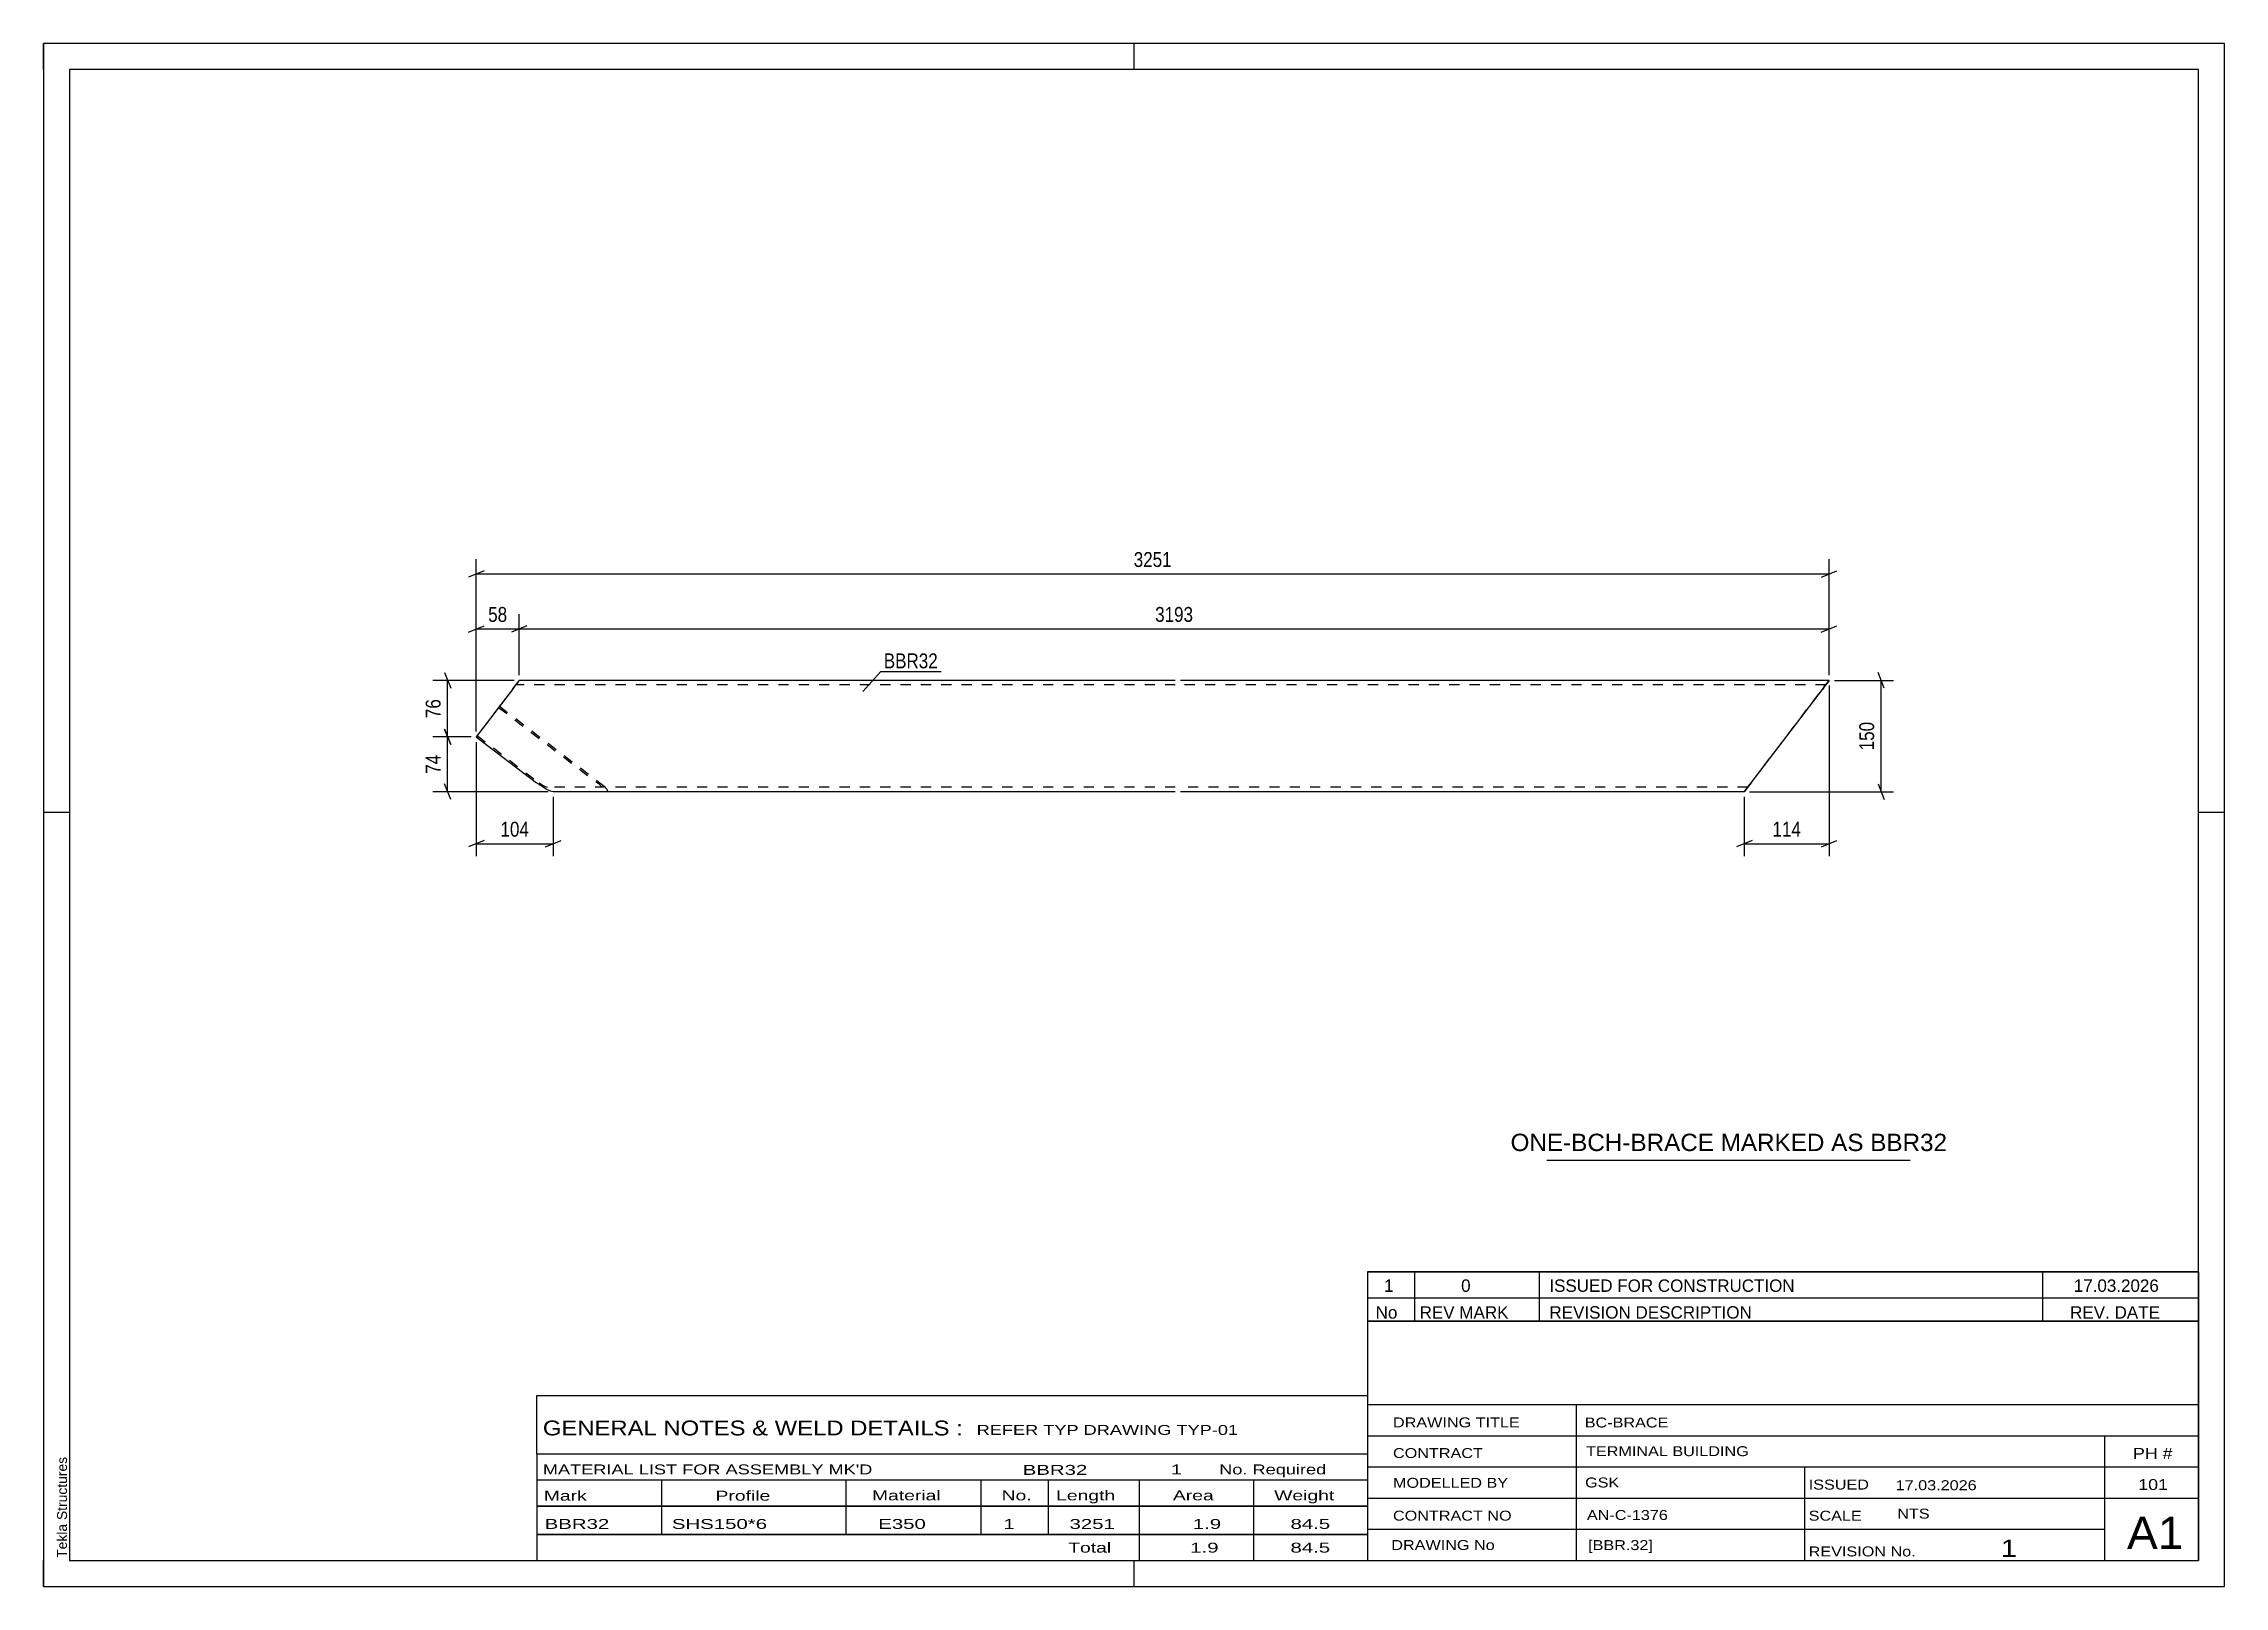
# Model space of a CAD drawing. Header units: millimetres. Extents: x 0 to 420, y 0 to 297.
import ezdxf

# ---------------------------------------------------------------- set-up
doc = ezdxf.new("R2010")
doc.units = ezdxf.units.MM
doc.linetypes.add('DXK_LINE_DOT2', pattern=[3.9198, 1.9599, -1.9599])
doc.styles.add('Arial', font='ARIAL.TTF', dxfattribs={"height": 0.2})
doc.styles.add('Arial Narrow', font='ARIALN.TTF', dxfattribs={"height": 0.2})

# ---------------------------------------------------------------- blocks, each defined once
blk = doc.blocks.new('Unknown-580637795-1162')
at = {"color": 5, "linetype": 'Continuous'}
for p, q in [((420, 297), (0, 297)), ((0, 297), (0, 0)), ((0, 292), (0, 297)), ((210, 292), (210, 297)), ((420, 0), (420, 297)), ((415, 292), (5, 292)), ((5, 292), (5, 5)), ((415, 5), (415, 292)), ((5, 149), (0, 149)), ((420, 149), (415, 149)), ((0, 0), (0, 5)), ((5, 5), (415, 5)), ((210, 0), (210, 5)), ((0, 0), (420, 0))]:
    blk.add_line(p, q, dxfattribs=at)
at = {"color": 174, "linetype": 'Continuous', "style": 'Arial'}
blk.add_text('Tekla Structures', height=1.9102, rotation=90, dxfattribs=at).set_placement((4.5, 5.5))
blk = doc.blocks.new('Part-580637795-1909 - 1903')
at = {"color": 2, "linetype": 'Continuous'}
for p, q in [((90.29, 172.69), (83.32, 163.55)), ((90.28, 172.69), (87.62, 169.21)), ((90.28, 172.69), (90.53, 173.02)), ((90.29, 172.69), (90.79, 173.35)), ((90.53, 173.02), (90.74, 173.3)), ((90.74, 173.3), (90.88, 173.49)), ((90.79, 173.35), (91.22, 173.91)), ((90.88, 173.49), (90.93, 173.55)), ((91.2, 173.91), (90.93, 173.55)), ((90.93, 173.55), (90.95, 173.55)), ((90.95, 173.55), (90.93, 173.55)), ((91.49, 174.28), (91.2, 173.91)), ((91.22, 173.91), (91.5, 174.28)), ((91.59, 174.41), (91.49, 174.28)), ((91.5, 174.28), (91.6, 174.41)), ((91.59, 174.41), (91.6, 174.41)), ((91.6, 174.41), (91.59, 174.41)), ((217.96, 174.41), (91.6, 174.41)), ((343.89, 174.41), (218.96, 174.41)), ((328.85, 154.69), (342.58, 172.69)), ((343.08, 173.35), (342.58, 172.69)), ((343.51, 173.91), (343.08, 173.35)), ((343.79, 174.28), (343.51, 173.91)), ((343.89, 174.41), (343.79, 174.28)), ((87.62, 169.21), (87.63, 169.2)), ((83.32, 163.55), (94.93, 154.69)), ((95.86, 154.04), (94.93, 154.69)), ((96.8, 153.48), (95.86, 154.04)), ((97.61, 153.11), (96.8, 153.48)), ((98.15, 152.98), (97.61, 153.11)), ((217.96, 152.98), (98.15, 152.98)), ((327.54, 152.98), (218.96, 152.98)), ((327.64, 153.11), (327.54, 152.98)), ((327.93, 153.48), (327.64, 153.11)), ((328.35, 154.04), (327.93, 153.48)), ((328.85, 154.69), (328.35, 154.04))]:
    blk.add_line(p, q, dxfattribs=at)
at = {"color": 7, "linetype": 'DXK_LINE_DOT2'}
for p, q in [((90.29, 172.69), (83.5, 163.78)), ((90.28, 172.69), (87.8, 169.44)), ((90.78, 173.35), (90.28, 172.69)), ((90.54, 173.02), (90.29, 172.69)), ((90.75, 173.3), (90.54, 173.02)), ((90.75, 173.3), (90.79, 173.35)), ((90.93, 173.55), (90.78, 173.35)), ((90.79, 173.35), (90.9, 173.49)), ((90.9, 173.49), (90.95, 173.55)), ((217.96, 173.55), (90.95, 173.55)), ((343.23, 173.55), (218.96, 173.55)), ((328.84, 154.69), (342.57, 172.69)), ((328.84, 154.69), (342.57, 172.69)), ((328.85, 154.69), (342.58, 172.69)), ((342.57, 172.69), (343.07, 173.35)), ((342.82, 173.02), (342.57, 172.69)), ((342.58, 172.69), (342.83, 173.02)), ((343.03, 173.3), (342.82, 173.02)), ((342.83, 173.02), (343.04, 173.3)), ((343.03, 173.3), (343.07, 173.35)), ((343.04, 173.3), (343.08, 173.35)), ((343.07, 173.35), (343.49, 173.91)), ((343.07, 173.35), (343.17, 173.49)), ((343.08, 173.35), (343.18, 173.49)), ((343.17, 173.49), (343.22, 173.55)), ((343.18, 173.49), (343.23, 173.55)), ((343.22, 173.55), (343.23, 173.55)), ((343.49, 173.91), (343.78, 174.28)), ((343.78, 174.28), (343.88, 174.41)), ((343.88, 174.41), (343.89, 174.41)), ((87.8, 169.44), (87.62, 169.21)), ((87.63, 169.2), (106.65, 154.69)), ((87.8, 169.44), (107.14, 154.69)), ((83.5, 163.78), (83.32, 163.55)), ((83.5, 163.78), (95.42, 154.69)), ((95.42, 154.69), (95.88, 154.37)), ((95.88, 154.37), (96.35, 154.09)), ((96.35, 154.09), (96.76, 153.9)), ((96.76, 153.9), (97.03, 153.84)), ((217.96, 153.84), (97.03, 153.84)), ((107.05, 154.37), (106.65, 154.69)), ((107.3, 154.09), (107.05, 154.37)), ((107.14, 154.69), (107.93, 154.04)), ((107.29, 153.84), (107.39, 153.9)), ((107.39, 153.9), (107.3, 154.09)), ((107.93, 154.04), (108.44, 153.48)), ((108.61, 153.11), (108.41, 152.98)), ((108.44, 153.48), (108.61, 153.11)), ((328.2, 153.84), (218.96, 153.84)), ((327.53, 152.98), (327.63, 153.11)), ((327.63, 153.11), (327.91, 153.48)), ((327.91, 153.48), (328.34, 154.04)), ((328.24, 153.9), (328.19, 153.84)), ((328.19, 153.84), (328.2, 153.84)), ((328.2, 153.84), (328.25, 153.9)), ((328.38, 154.09), (328.24, 153.9)), ((328.25, 153.9), (328.39, 154.09)), ((328.34, 154.04), (328.84, 154.69)), ((328.59, 154.37), (328.38, 154.09)), ((328.39, 154.09), (328.6, 154.37)), ((328.84, 154.69), (328.59, 154.37)), ((328.6, 154.37), (328.85, 154.69))]:
    blk.add_line(p, q, dxfattribs=at)
blk = doc.blocks.new('StraightDimension-580637795-2037 - 1903')
at = {"color": 7, "linetype": 'Continuous'}
for p, q in [((93.09, 184.93), (90.09, 183.73)), ((91.59, 175.41), (91.59, 187.18)), ((342.37, 183.73), (345.37, 184.93)), ((343.87, 175.41), (343.87, 187.18)), ((91.59, 184.33), (343.87, 184.33))]:
    blk.add_line(p, q, dxfattribs=at)
at = {"color": 0}
blk.add_wipeout([(221.99, 185.08), (221.99, 189.28), (213.47, 189.28), (213.47, 185.08)], dxfattribs=at)
at = {"color": 3, "style": 'Arial Narrow'}
blk.add_text('3193', height=2.863, dxfattribs=at).set_placement((214.07, 185.68))
blk = doc.blocks.new('StraightDimension-580637795-2031 - 1903')
at = {"color": 7, "linetype": 'Continuous'}
for p, q in [((344.89, 174.41), (356.29, 174.41)), ((354.49, 172.91), (353.29, 175.91)), ((353.89, 152.98), (353.89, 174.41)), ((328.55, 152.98), (356.29, 152.98)), ((353.29, 154.48), (354.49, 151.48))]:
    blk.add_line(p, q, dxfattribs=at)
at = {"color": 0}
blk.add_wipeout([(353.14, 167.04), (348.94, 167.04), (348.94, 160.35), (353.14, 160.35)], dxfattribs=at)
at = {"color": 3, "style": 'Arial Narrow'}
blk.add_text('150', height=2.863, rotation=90.0002, dxfattribs=at).set_placement((352.54, 160.95))
blk = doc.blocks.new('StraightDimension-580637795-2360 - 1903')
at = {"color": 7, "linetype": 'Continuous'}
for p, q in [((343.89, 173.41), (343.89, 140.58)), ((327.53, 151.98), (327.53, 140.58)), ((329.03, 143.58), (326.03, 142.38)), ((327.53, 142.98), (343.89, 142.98)), ((342.39, 142.38), (345.39, 143.58))]:
    blk.add_line(p, q, dxfattribs=at)
at = {"color": 0}
blk.add_wipeout([(339.05, 143.73), (339.05, 147.93), (332.37, 147.93), (332.37, 143.73)], dxfattribs=at)
at = {"color": 3, "style": 'Arial Narrow'}
blk.add_text('114', height=2.863, dxfattribs=at).set_placement((332.97, 144.33))
blk = doc.blocks.new('StraightDimension-580637795-2038 - 1903')
at = {"color": 7, "linetype": 'Continuous'}
for p, q in [((81.82, 183.73), (84.82, 184.93)), ((83.32, 164.55), (83.32, 187.18)), ((93.09, 184.93), (90.09, 183.73)), ((91.59, 175.41), (91.59, 187.18)), ((83.32, 184.33), (91.59, 184.33))]:
    blk.add_line(p, q, dxfattribs=at)
at = {"color": 0}
blk.add_wipeout([(89.88, 185.08), (89.88, 189.28), (85.02, 189.28), (85.02, 185.08)], dxfattribs=at)
at = {"color": 3, "style": 'Arial Narrow'}
blk.add_text('58', height=2.863, dxfattribs=at).set_placement((85.62, 185.68))
blk = doc.blocks.new('StraightDimension-580637795-2053 - 1903')
at = {"color": 7, "linetype": 'Continuous'}
for p, q in [((83.32, 164.55), (83.32, 197.75)), ((343.89, 175.41), (343.89, 197.75)), ((84.82, 195.5), (81.82, 194.3)), ((83.32, 194.9), (343.89, 194.9)), ((342.39, 194.3), (345.39, 195.5))]:
    blk.add_line(p, q, dxfattribs=at)
at = {"color": 0}
blk.add_wipeout([(217.86, 195.65), (217.86, 199.85), (209.35, 199.85), (209.35, 195.65)], dxfattribs=at)
at = {"color": 3, "style": 'Arial Narrow'}
blk.add_text('3251', height=2.863, dxfattribs=at).set_placement((209.95, 196.25))
blk = doc.blocks.new('StraightDimension-580637795-2280 - 1903')
at = {"color": 7, "linetype": 'Continuous'}
for p, q in [((90.6, 174.41), (74.95, 174.41)), ((77.2, 175.91), (78.4, 172.91)), ((77.8, 163.55), (77.8, 174.41)), ((78.4, 162.05), (77.2, 165.05)), ((82.32, 163.55), (74.95, 163.55))]:
    blk.add_line(p, q, dxfattribs=at)
at = {"color": 0}
blk.add_wipeout([(77.05, 171.41), (72.85, 171.41), (72.85, 166.55), (77.05, 166.55)], dxfattribs=at)
at = {"color": 3, "style": 'Arial Narrow'}
blk.add_text('76', height=2.863, rotation=90.0002, dxfattribs=at).set_placement((76.45, 167.15))
blk = doc.blocks.new('StraightDimension-580637795-2281 - 1903')
at = {"color": 7, "linetype": 'Continuous'}
for p, q in [((77.2, 165.05), (78.4, 162.05)), ((82.32, 163.55), (74.95, 163.55)), ((77.8, 152.98), (77.8, 163.55)), ((97.15, 152.98), (74.95, 152.98)), ((78.4, 151.48), (77.2, 154.48))]:
    blk.add_line(p, q, dxfattribs=at)
at = {"color": 0}
blk.add_wipeout([(77.05, 160.69), (72.85, 160.69), (72.85, 155.84), (77.05, 155.84)], dxfattribs=at)
at = {"color": 3, "style": 'Arial Narrow'}
blk.add_text('74', height=2.863, rotation=90.0002, dxfattribs=at).set_placement((76.45, 156.44))
blk = doc.blocks.new('StraightDimension-580637795-2362 - 1903')
at = {"color": 7, "linetype": 'Continuous'}
for p, q in [((83.32, 162.55), (83.32, 140.58)), ((98.15, 151.98), (98.15, 140.58)), ((84.82, 143.58), (81.82, 142.38)), ((83.32, 142.98), (98.15, 142.98)), ((96.65, 142.38), (99.65, 143.58))]:
    blk.add_line(p, q, dxfattribs=at)
at = {"color": 0}
blk.add_wipeout([(94.08, 143.73), (94.08, 147.93), (87.39, 147.93), (87.39, 143.73)], dxfattribs=at)
at = {"color": 3, "style": 'Arial Narrow'}
blk.add_text('104', height=2.863, dxfattribs=at).set_placement((87.99, 144.33))
blk = doc.blocks.new('Unknown-580637795-2495')
at = {"color": 7, "linetype": 'Continuous'}
for p, q in [((255, 51.05), (255, 5)), ((255, 51.05), (415, 51.05)), ((415, 51), (415, 5)), ((255, 35), (415, 35)), ((295.14, 35), (295.14, 5)), ((255, 29), (415, 29)), ((397, 5.05), (397, 29.05)), ((255, 23), (415, 23)), ((339.14, 23), (339.14, 5)), ((255, 17), (415, 17)), ((255, 11), (397, 11)), ((255, 5), (415, 5))]:
    blk.add_line(p, q, dxfattribs=at)
at = {"color": 7, "style": 'Arial Narrow'}
for s, height, width, p in [('DRAWING TITLE', 1.9089, 1.425378, (259.88, 30.61)), ('BC-BRACE', 1.909, 1.425378, (296.81, 30.59)), ('CONTRACT', 1.909, 1.425378, (259.88, 24.71)), ('TERMINAL BUILDING', 1.9089, 1.425378, (297.06, 25.07)), ('MODELLED BY', 1.9089, 1.425378, (259.88, 18.98)), ('GSK', 1.909, 1.425378, (296.88, 19.04)), ('ISSUED', 1.909, 1.425378, (339.94, 18.64)), ('17.03.2026', 1.909, 1.425378, (356.69, 18.52)), ('CONTRACT NO', 1.9089, 1.425378, (259.88, 12.66)), ('AN-C-1376', 1.909, 1.425378, (297.23, 12.78)), ('SCALE', 1.909, 1.425378, (339.94, 12.65)), ('A1', 6.204, 1.25, (401.24, 7.2)), ('DRAWING No', 1.909, 1.425378, (259.56, 7)), ('[BBR.32]', 1.909, 1.425378, (297.46, 6.99)), ('1', 3.34, 1.5, (376.91, 5.68)), ('REVISION No.', 1.9089, 1.425378, (339.94, 5.77))]:
    blk.add_text(s, height=height, dxfattribs=dict(at, width=width)).set_placement(p)
at = {"color": 7, "linetype": 'Continuous', "style": 'Arial Narrow'}
for s, height, width, p in [('PH #', 2.1, 1.42538, (402.4, 24.55)), ('101', 2.1, 1.42538, (403.41, 18.55)), ('NTS', 1.909, 1.425378, (357, 13.05))]:
    blk.add_text(s, height=height, dxfattribs=dict(at, width=width)).set_placement(p)
blk = doc.blocks.new('Unknown-580637795-2496')
at = {"color": 7, "linetype": 'Continuous'}
for p, q in [((255, 60.55), (415, 60.55)), ((415, 60.55), (255, 60.55)), ((255, 60.55), (255, 55.55)), ((264, 60.55), (264, 55.55)), ((288, 60.55), (288, 55.55)), ((385, 60.55), (385, 55.55)), ((415, 60.55), (415, 55.55)), ((255, 55.55), (415, 55.55)), ((255, 55.55), (255, 51.05)), ((255, 55.55), (415, 55.55)), ((264, 55.55), (264, 51.05)), ((288, 55.55), (288, 51.05)), ((385, 55.55), (385, 51.05)), ((415, 55.55), (415, 51.05)), ((415, 51.05), (255, 51.05))]:
    blk.add_line(p, q, dxfattribs=at)
at = {"color": 7, "linetype": 'Continuous', "style": 'Arial Narrow'}
for s, height, width, p in [('1', 2.39, 1.196471, (258.16, 56.7)), ('0', 2.39, 1.196471, (273, 56.7)), ('ISSUED FOR CONSTRUCTION', 2.3861, 1.196471, (290, 56.7)), ('17.03.2026', 2.386, 1.196471, (391, 56.7)), ('No', 2.386, 1.2, (256.54, 51.55)), ('REV MARK', 2.386, 1.2, (265, 51.55)), ('REVISION DESCRIPTION', 2.3861, 1.2, (290, 51.55)), ('REV. DATE', 2.386, 1.2, (390.28, 51.55))]:
    blk.add_text(s, height=height, dxfattribs=dict(at, width=width)).set_placement(p)
blk = doc.blocks.new('Unknown-580637795-2497')
at = {"color": 7, "linetype": 'Continuous'}
for p, q in [((95, 36.75), (255, 36.75)), ((95, 25.5), (95, 36.75)), ((255, 36.75), (255, 25.5)), ((95, 25.5), (255, 25.5)), ((95, 25.5), (95, 20.5)), ((255, 25.5), (255, 20.5)), ((95, 20.5), (255, 20.5)), ((95, 20.5), (95, 15.5)), ((119, 20.5), (119, 15.5)), ((154.5, 20.5), (154.5, 15.5)), ((180.5, 20.5), (180.5, 15.5)), ((193.5, 20.5), (193.5, 15.5)), ((211, 20.5), (211, 15.5)), ((233, 20.5), (233, 15.5)), ((255, 20.5), (255, 15.5)), ((95, 15.5), (255, 15.5)), ((95, 15.45), (95, 10.05)), ((95, 15.45), (255, 15.45)), ((119, 15.5), (119, 10)), ((154.5, 15.5), (154.5, 10)), ((180.5, 15.5), (180.5, 10)), ((193.5, 15.5), (193.5, 10)), ((211, 15.5), (211, 10)), ((233, 15.5), (233, 10)), ((255, 15.45), (255, 10.05)), ((95, 10.05), (255, 10.05)), ((95, 10), (255, 10)), ((95, 10), (95, 5)), ((211, 10), (211, 5)), ((233, 10), (233, 5)), ((255, 10), (255, 5)), ((95, 5), (255, 5))]:
    blk.add_line(p, q, dxfattribs=at)
at = {"color": 7, "style": 'Arial Narrow'}
for s, height, width, p in [('GENERAL NOTES & WELD DETAILS :', 2.8633, 1.4, (96.15, 29.06)), ('REFER TYP DRAWING TYP-01', 1.9089, 1.6, (179.7, 29.16)), ("MATERIAL LIST FOR ASSEMBLY MK'D", 1.9089, 1.6, (96.15, 21.56)), ('BBR32', 1.909, 1.794707, (188.57, 21.47)), ('1', 1.91, 1.794707, (217.08, 21.56)), ('No. Required', 1.9089, 1.6, (226.41, 21.56)), ('Mark', 1.909, 1.7, (96.34, 16.5)), ('Profile', 1.909, 1.7, (129.41, 16.5)), ('Material', 1.909, 1.7, (159.54, 16.56)), ('No.', 1.909, 1.7, (184.5, 16.56)), ('Length', 1.909, 1.7, (195, 16.56)), ('Area', 1.909, 1.7, (217.5, 16.56)), ('Weight', 1.909, 1.7, (237, 16.56))]:
    blk.add_text(s, height=height, dxfattribs=dict(at, width=width)).set_placement(p)
at = {"color": 7, "linetype": 'Continuous', "style": 'Arial Narrow'}
for s, height, width, p in [('BBR32', 1.909, 1.794707, (96.5, 11.06)), ('SHS150*6', 1.909, 1.794707, (121, 11.06)), ('E350', 1.909, 1.794707, (160.74, 11.06)), ('1', 1.91, 1.794707, (184.86, 11.06)), ('3251', 1.909, 1.794707, (197.58, 11.06)), ('1.9', 1.909, 1.794707, (221.32, 11.06)), ('84.5', 1.909, 1.794707, (240.14, 11.06)), ('Total', 1.909, 1.7, (197.33, 6.5)), ('1.9', 1.909, 1.794707, (220.83, 6.5)), ('84.5', 1.909, 1.794707, (240.14, 6.5))]:
    blk.add_text(s, height=height, dxfattribs=dict(at, width=width)).set_placement(p)
blk = doc.blocks.new('Unknown-580637795-2498')
at = {"color": 7, "linetype": 'Continuous'}
blk.add_line((289.5, 82.05), (359.5, 82.05), dxfattribs=at)
at = {"color": 7, "style": 'Arial'}
blk.add_text('ONE-BCH-BRACE MARKED AS BBR32', height=3.3428, dxfattribs=at).set_placement((282.52, 83.8))
blk = doc.blocks.new('Mark-580637795-1938 - 1903')
at = {"color": 0}
blk.add_wipeout([(172.23, 176.74), (172.23, 179.74), (161.81, 179.74), (161.81, 176.74)], dxfattribs=at)
blk.add_wipeout([(172.23, 176.74), (172.23, 179.74), (161.81, 179.74), (161.81, 176.74)], dxfattribs=at)
at = {"color": 30, "linetype": 'Continuous'}
for p, q in [((157.75, 172.3), (161.21, 176.14)), ((161.21, 176.14), (172.83, 176.14))]:
    blk.add_line(p, q, dxfattribs=at)
at = {"color": 3, "style": 'Arial Narrow'}
blk.add_text('BBR32', height=2.863, dxfattribs=at).set_placement((161.81, 176.74))

msp = doc.modelspace()

# ---------------------------------------------------------------- block references
for name in ['Unknown-580637795-1162', 'Part-580637795-1909 - 1903', 'Unknown-580637795-2498', 'Unknown-580637795-2496', 'Unknown-580637795-2495', 'Unknown-580637795-2497']:
    msp.add_blockref(name, (0, 0))

# ---------------------------------------------------------------- next in the draw order: block references
msp.add_blockref('StraightDimension-580637795-2037 - 1903', (0, 0))

# ---------------------------------------------------------------- next in the draw order: block references
for name in ['StraightDimension-580637795-2038 - 1903', 'StraightDimension-580637795-2031 - 1903']:
    msp.add_blockref(name, (0, 0))

# ---------------------------------------------------------------- next in the draw order: block references
msp.add_blockref('StraightDimension-580637795-2360 - 1903', (0, 0))

# ---------------------------------------------------------------- next in the draw order: block references
msp.add_blockref('StraightDimension-580637795-2053 - 1903', (0, 0))

# ---------------------------------------------------------------- next in the draw order: block references
for name in ['Mark-580637795-1938 - 1903', 'StraightDimension-580637795-2280 - 1903']:
    msp.add_blockref(name, (0, 0))

# ---------------------------------------------------------------- next in the draw order: block references
msp.add_blockref('StraightDimension-580637795-2281 - 1903', (0, 0))

# ---------------------------------------------------------------- next in the draw order: block references
msp.add_blockref('StraightDimension-580637795-2362 - 1903', (0, 0))

doc.saveas('drawing.dxf')
